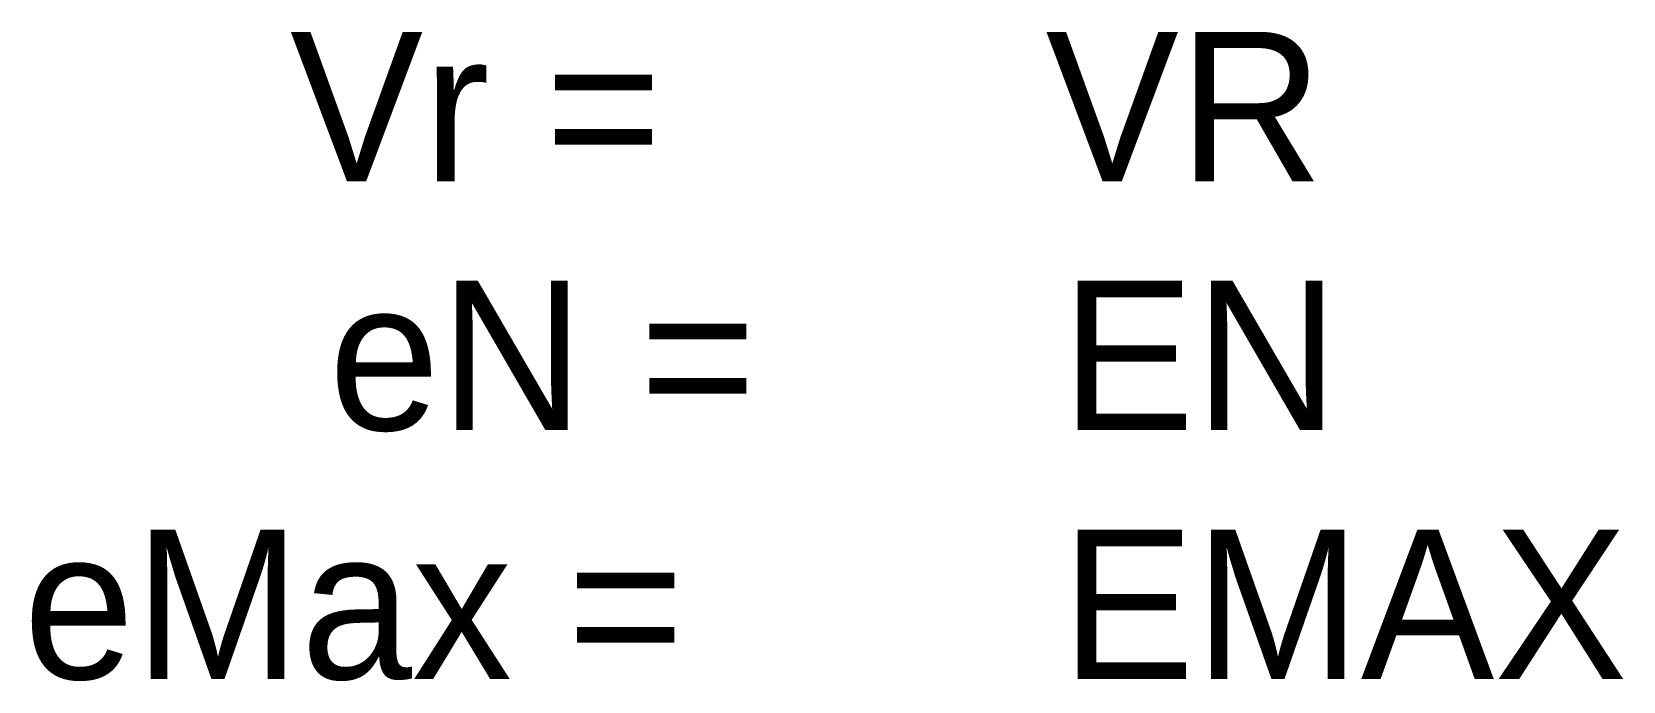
# Model space of a CAD drawing. Header units: inches. Extents: x -10.6 to 10.7, y -4.4 to 4.3.
import ezdxf

# ---------------------------------------------------------------- set-up
doc = ezdxf.new("R2010")
doc.units = ezdxf.units.IN
doc.header["$MEASUREMENT"] = 0

msp = doc.modelspace()

# ---------------------------------------------------------------- texts
for s, p in [('Vr =', (-7.148, 2.333)), ('eN =', (-6.629, -1)), ('eMax =', (-10.717, -4.333))]:
    msp.add_text(s, height=2).set_placement(p)
for tag, p in [('VR', (2.967, 2.333)), ('EN', (3.176, -1)), ('EMAX', (3.176, -4.333))]:
    msp.add_attdef(tag, p, '00', height=2)

doc.saveas('drawing.dxf')
